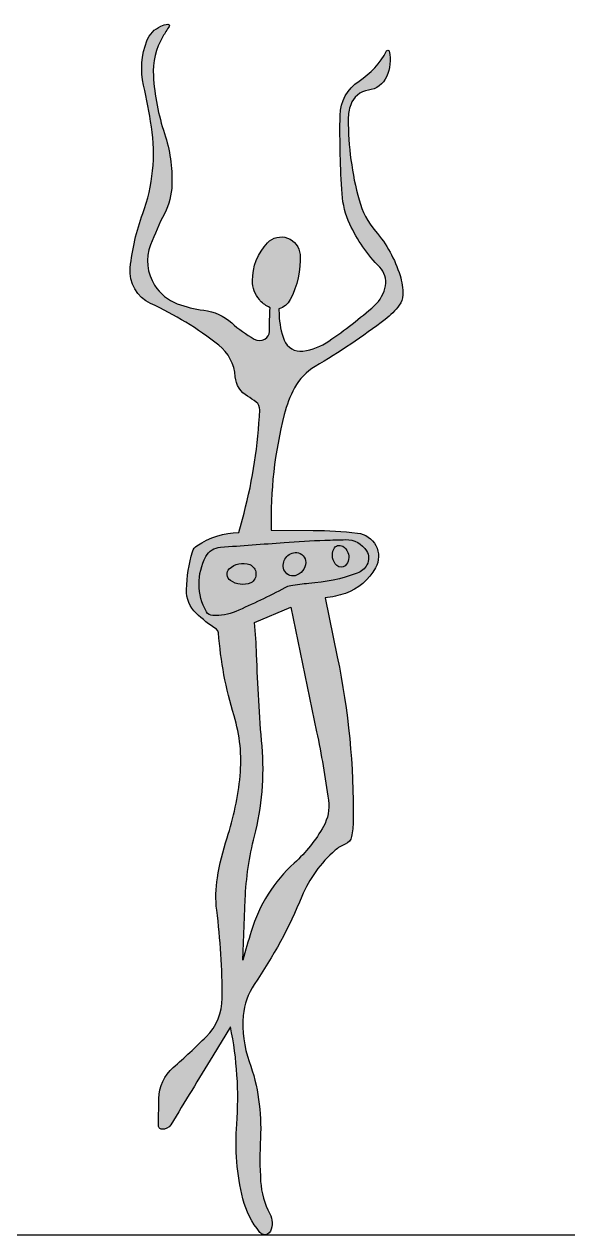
# Model space of a CAD drawing. Header units: millimetres. Extents: x -3898 to 752, y -322 to 3846.
# Drawn here: x -2439 to -1573, y 1918 to 3846 of the extents above; entities that cross this region are included whole.
import ezdxf

# ---------------------------------------------------------------- set-up
doc = ezdxf.new("R2010")
doc.units = ezdxf.units.MM
doc.layers.add('dwgmodels.com_hatch', color=164, linetype='Continuous')
doc.layers.add('dwgmodels.com_outline', color=250, linetype='Continuous')

msp = doc.modelspace()

# ---------------------------------------------------------------- hatches: boundary and pattern name
at = {"layer": 'dwgmodels.com_hatch', "true_color": 0x000000}
h = msp.add_hatch(color=18, dxfattribs=at)
h.dxf.hatch_style = 1
edge = h.paths.add_edge_path(flags=0)
edge.add_arc((-1940.880242438935, 2997.39328576246), 19.18734078590284, -45.7845199281399, 22.883835106340825, ccw=False)
edge.add_arc((-1934.167708149405, 2990.853539381125), 9.822308663779088, 226.07781083274, 312.7542552356108, ccw=False)
edge.add_arc((-1924.927026288374, 3000.448588528785), 23.14353868967311, 155.1847477123587, 226.0778108327402, ccw=False)
edge.add_arc((-1936.749333142264, 3005.915080729913), 10.1185827844686, 58.67788782928437, 155.1847477123593, ccw=False)
edge.add_arc((-1944.630572212692, 2994.94833902193), 23.60661504678051, 24.811683880569774, 56.17336993166748, ccw=False)
edge = h.paths.add_edge_path(flags=0)
edge.add_arc((-2006.021656569251, 2984.135910536958), 20.33692430455768, 86.75216391256691, 199.7690940665864, ccw=False)
edge.add_arc((-2005.93593615169, 2989.097078161697), 15.38011123383333, -0.9389977387158979, 86.02387245667472, ccw=False)
edge.add_arc((-2012.728767283738, 2989.208413136856), 22.17385469861139, 283.64974368419723, 359.06100226128456, ccw=False)
edge.add_arc((-2010.796841649899, 2982.640111850536), 15.33865131433677, 200.5441026565601, 282.4269285236605, ccw=False)
edge = h.paths.add_edge_path(flags=0)
edge.add_arc((-2085.990264726559, 2970.371944751057), 16.21922728745994, -60.54511330947349, 67.29724364932792, ccw=False)
edge.add_arc((-2090.791759934124, 2989.229961765023), 35.36930184663993, 235.99045030587132, 291.1768907532906, ccw=False)
edge.add_arc((-2103.705003123857, 2970.092172751904), 12.28236142596463, 135.8349454349467, 235.99045030587212, ccw=False)
edge.add_arc((-2090.691515206659, 2955.353921757039), 31.92146614223937, 69.91730248838542, 133.1318752190254, ccw=False)
edge = h.paths.add_edge_path(flags=16)
edge.add_arc((-2069.136734058492, 2954.801410390458), 91.3585085664864, 151.6038824315317, 209.3187752675895, ccw=False)
edge.add_arc((-2124.333399054501, 2984.567114865688), 28.6476210961584, 94.13553724778001, 151.4733584959084, ccw=False)
edge.add_arc((-5930.324330829406, 55623.04652422607), 52747.24726949203, 274.13553724778, 274.2458630187991)
edge.add_arc((-1893.869021117267, 1252.861143101536), 1772.56591658881, 92.13776856619768, 94.24586301879918, ccw=False)
edge.add_arc((-1893.8690211177, 1252.861143113166), 1772.565916577172, 91.05729009533633, 92.13776856619768, ccw=False)
edge.add_arc((-1925.876363598558, 2987.179361443203), 37.9523710275689, 31.631014613439618, 91.05729009533633, ccw=False)
edge.add_arc((-1912.368415309518, 2995.499589381707), 22.08760314625323, -27.833936242821608, 31.631014613440527, ccw=False)
edge.add_arc((-1918.402048416405, 2998.685331812443), 28.91062911011337, 289.8221141609053, 332.16606375717856, ccw=False)
edge.add_arc((-2006.071003426592, 3241.900643851829), 287.4440576701244, 274.09290384502435, 289.8221141609055, ccw=False)
edge.add_arc((-1964.400766720934, 2659.55952646601), 296.3860422949861, 94.09290384502434, 99.72203197698202)
edge.add_arc((-2009.20417741745, 2921.064765190369), 31.0705028135505, 99.72203197698211, 118.5673397902345)
edge.add_arc((-2439.604497102239, 3711.546587521302), 868.9883544954591, 292.8625085800906, 298.5673397902342, ccw=False)
edge.add_arc((-2135.183724740028, 2989.564095433536), 85.45103851946361, 267.73216841878633, 292.8625085800906, ccw=False)
edge.add_arc((-2138.062008148988, 2916.883494938933), 12.71346773490823, 212.4278868497683, 267.7321684187898, ccw=False)
edge = h.paths.add_edge_path(flags=16)
edge.add_line((-2072.10283441364, 2892.908096669092), (-2014.495656009083, 2917.613900755764))
edge.add_line((-2014.495656009083, 2917.613900755764), (-1973.129711564621, 2719.066084030122))
edge.add_arc((-3545.093771350955, 2391.559194061814), 1605.718458583772, 7.810627364848926, 11.768791171677776, ccw=False)
edge.add_arc((-2020.064882004783, 2600.750347686704), 66.40885616607449, -29.276565186125424, 7.810627364849211, ccw=False)
edge.add_arc((-2164.972362435366, 2681.990716907829), 232.5358421615011, 312.2063420737799, 330.72343481387463, ccw=False)
edge.add_arc((-1847.132514873257, 2331.540165633432), 240.5791096069179, 132.20634207378, 163.224066993552)
edge.add_arc((363.1354954694238, 1665.233830063331), 2549.09569182266, 163.2240669935521, 164.2935503300383)
edge.add_line((-2090.780224489001, 2355.296497804291), (-2086.923705975317, 2451.922141610703))
edge.add_arc((-1607.295261775495, 2432.77923190392), 480.010307678475, 165.5499583453768, 177.714426425072, ccw=False)
edge.add_arc((-2486.427064769361, 2659.320542126298), 427.840832251699, 345.5499583453767, 364.8950007868171)
edge.add_arc((715.2319350965029, 2933.518137735923), 2785.538179452364, 181.878515743968, 184.8950007868172, ccw=False)
edge.add_arc((-2860.320837113837, 2816.247023456544), 791.9372070605012, 1.878515743967964, 5.555042555001854)
edge = h.paths.add_edge_path()
edge.add_line((-2225.032794727678, 2092.182675849247), (-2224.479023233023, 2134.77432393983))
edge.add_arc((-2158.014822565555, 2133.910164382858), 66.46981827946705, 131.1621764476691, 179.2550891276173, ccw=False)
edge.add_arc((-2919.923304444946, 3005.3913475583), 1091.106955584205, 311.1621764476693, 314.9482954793403)
edge.add_arc((-2210.486108129583, 2294.672582097326), 86.9046357829733, 314.9482954793405, 360.0527385801869)
edge.add_arc((-3268.743963086781, 2293.698495821193), 1145.16293904484, 0.05273858018684807, 7.075249768199409)
edge.add_arc((-1951.872694609638, 2457.145835859303), 181.8129351541353, 170.8260084079346, 187.0752497681994, ccw=False)
edge.add_arc((-1719.793086893951, 2419.665245598606), 416.8995978208152, 161.8120512156208, 170.8260084079346, ccw=False)
edge.add_arc((-2549.496382276025, 2692.264443397246), 456.4376113992736, 341.8120512156209, 354.5451271255686)
edge.add_arc((-2341.14832915281, 2672.368415047571), 247.1417366565436, 354.5451271255686, 376.9827714096601)
edge.add_arc((-1525.250236571128, 2921.545250602187), 605.9577844167242, 184.2688818215917, 196.9827714096602, ccw=False)
edge.add_arc((-2137.168815950627, 2875.8690687657), 7.663158329677623, 4.268881821590977, 56.48819606531139)
edge.add_arc((-2005.119868631706, 3075.283991661146), 231.5088215539027, 226.2762847112654, 236.4881960653127, ccw=False)
edge.add_arc((-2130.510843364269, 2944.178518346574), 50.09343720786655, 178.5199034254879, 226.2762847112654, ccw=False)
edge.add_arc((-1950.28432384562, 2939.521770347991), 230.3801079290493, 163.2410820717267, 178.519903425488, ccw=False)
edge.add_arc((-2154.093641884518, 3000.896010171983), 17.53031245474422, 123.89729636788479, 163.2410820717269, ccw=False)
edge.add_arc((-2095.28426701529, 2913.369506268074), 122.9790272792984, 90.79270242574228, 123.89729636788479, ccw=False)
edge.add_line((-2096.985660452367, 3036.336763743121), (-2088.862208593673, 3067.195851428637))
edge.add_arc((-2848.292094094212, 3267.110773664432), 785.302315751014, 345.2518542602974, 357.4215943738841)
edge.add_arc((-2078.895066918064, 3232.463232391633), 15.12555841297009, 357.4215943738845, 411.7807764356727)
edge.add_arc((-2138.045865779931, 3157.347847370367), 110.7348575051087, 51.78077643567264, 60.26378463808311)
edge.add_arc((-2063.739350178673, 3287.429919359762), 39.07436688996698, 183.9716751835759, 240.26378463808288, ccw=False)
edge.add_arc((-2172.865598781591, 3279.853278412602), 70.31458877827244, 3.971675183575863, 51.63256912439319)
edge.add_arc((-2458.684133312126, 2918.818634275701), 530.7906999374086, 51.63256912439317, 65.39167545006156)
edge.add_arc((-2214.26181280691, 3452.478419429503), 56.180370092075, 174.1017386146248, 245.3916754500617, ccw=False)
edge.add_arc((-1913.479438798607, 3421.404809270784), 358.5635802118937, 159.9061708452946, 174.1017386146248, ccw=False)
edge.add_arc((-2512.660275422532, 3640.600686069517), 279.4524912023864, 339.9061708452946, 368.7489660221819)
edge.add_arc((-3196.802037178232, 3535.313836326945), 971.6484684421476, 8.748966022181845, 12.70503094921223)
edge.add_arc((-2130.119582842197, 3775.799529968255), 121.8069843470775, 158.7558438780725, 192.7050309492122, ccw=False)
edge.add_arc((-2204.435422022165, 3804.690653500049), 42.07279486758156, 113.6230915778462, 158.7558438780727, ccw=False)
edge.add_arc((-2204.435422022163, 3804.690653500044), 42.07279486758649, 98.06725633417841, 113.6230915778462, ccw=False)
edge.add_arc((-2210.030188721314, 3844.16323124597), 2.205693037555758, -33.014268934579604, 98.06725633417608, ccw=False)
edge.add_arc((-1827.182595173769, 3595.403521125045), 454.36157830873, 146.9857310654181, 149.4116224008897)
edge.add_arc((-2123.888433063162, 3770.793637355875), 109.6935538139839, 149.4116224008897, 183.6142929123157)
edge.add_arc((-1868.360598396252, 3786.934082926589), 365.7306375983075, 183.6142929123157, 198.3178293616791)
edge.add_arc((-2438.527966194462, 3598.172403294972), 234.8705603686037, -1.7791040608489084, 18.317829361679003, ccw=False)
edge.add_arc((-2313.051174811058, 3594.274942693029), 109.333253662518, 332.91551037591137, 358.22089593915115, ccw=False)
edge.add_arc((-1768.87871620457, 3315.993687931023), 501.8656676861268, 152.9155103759115, 159.1311456411726)
edge.add_arc((-2170.288940021493, 3469.027376318901), 72.27344526310608, 159.1311456411727, 212.3299457996721)
edge.add_arc((-2169.295301341901, 3469.656255731331), 73.44937346710536, 212.3299457996719, 249.3798365689471)
edge.add_arc((-2132.33041089683, 3567.894767256312), 178.412263443801, 249.3798365689471, 263.3071733684813)
edge.add_arc((-2162.482003487793, 3310.948873053323), 80.29666775793591, 47.757492888681725, 83.3071733684813, ccw=False)
edge.add_arc((-1981.767876217349, 3509.951895571795), 188.5151600447225, 227.7574928886818, 241.2202571459517)
edge.add_arc((-2064.104850033425, 3360.055985755685), 17.49422262246126, 241.2202571459521, 299.3207094960252)
edge.add_arc((-2062.385559365858, 3356.994838922551), 13.98329961937755, 299.3207094960254, 359.651673125815)
edge.add_arc((-1279.263192330962, 3352.233826344705), 769.1535396310221, 176.8490991837049, 179.6516731258151, ccw=False)
edge.add_line((-2047.253951321918, 3394.511026245175), (-2049.958450750177, 3395.91548868841))
edge.add_arc((-2028.099583216045, 3438.007959749641), 47.42980297149948, 219.996367417795, 242.5568826890463, ccw=False)
edge.add_arc((-2028.515486216266, 3437.659020627352), 46.88690904387083, 180.1836593640825, 219.9963674177953, ccw=False)
edge.add_arc((-1987.653709987809, 3437.790001889928), 87.748895200146, 136.6685301926036, 180.1836593640827, ccw=False)
edge.add_arc((-2029.598480997128, 3477.360273894327), 30.0846060644392, 3.496646372249188, 136.6685301926032, ccw=False)
edge.add_arc((-2133.463991885742, 3471.013689265746), 134.1438367390914, -28.229036822098976, 3.496646372249188, ccw=False)
edge.add_arc((-2041.969228944998, 3421.894911941115), 30.29805718378392, 286.76306360977895, 331.77096317790074, ccw=False)
edge.add_line((-2033.230827210997, 3392.884351721652), (-2032.935974632777, 3383.378037032418))
edge.add_arc((-1911.256001556688, 3387.152123516206), 121.7384884766724, 181.7765448100997, 201.3088684311862)
edge.add_arc((-1998.764783711207, 3353.018270258997), 27.8081584849615, 201.3088684311862, 278.0059483296636)
edge.add_arc((-2008.454190116234, 3421.910082697611), 97.37802565142233, 278.005948329664, 304.3893793433397)
edge.add_arc((-2373.754577152465, 3955.63004474284), 744.140246760835, 304.3893793433397, 311.4597325947395)
edge.add_arc((-1917.246998177576, 3438.910791759213), 54.64916192690328, 311.4597325947395, 350.3545219605698)
edge.add_arc((-1896.658242334224, 3435.411652448959), 33.76517660106833, 350.3545219605703, 404.3901190154994)
edge.add_arc((-1695.005562974496, 3632.816431699962), 248.4270450566062, 204.9697627140681, 224.3901190154995, ccw=False)
edge.add_arc((-1797.561082222403, 3585.059882740053), 135.2973738966143, 183.8997475601904, 204.9697627140682, ccw=False)
edge.add_arc((-476.9739968832009, 3675.08263290037), 1458.949271304357, 178.9774817605879, 183.8997475601905, ccw=False)
edge.add_arc((-1868.98262999895, 3699.927488080422), 66.71893781147783, 123.22479976586831, 178.9774817605881, ccw=False)
edge.add_arc((-1977.637748475522, 3865.813159050523), 131.5838372683456, 303.2247997658683, 331.8590064107487)
edge.add_arc((-1859.67423758241, 3802.718006372956), 2.193545699160961, 13.079348199814604, 151.8590064107541, ccw=False)
edge.add_arc((-1918.627048718763, 3789.02165536172), 62.71646674484019, -24.756022612070126, 13.07934819981449, ccw=False)
edge.add_arc((-1895.973434930764, 3778.575308926288), 37.77027722610024, 278.0231805791066, 335.24397738792953, ccw=False)
edge.add_arc((-1885.831200807505, 3706.620803387746), 34.89550413147449, 98.02318057910676, 161.0701949431552)
edge.add_arc((-1852.151467740486, 3695.070076096446), 70.500893055395, 161.0701949431551, 179.8940936992548)
edge.add_arc((-1436.037578953683, 3694.300924629898), 486.6154926974338, 179.8940936992549, 195.250577807425)
edge.add_arc((-1781.547688207575, 3600.100313856167), 128.4940179618626, 195.2505778074249, 220.5541525580812)
edge.add_arc((-2031.021610896776, 3386.62134112844), 199.8510899639653, 17.289916553923774, 40.55415255808123, ccw=False)
edge.add_arc((-1933.783349246267, 3416.888915014997), 98.01099197799927, -1.1311760233141968, 17.289916553923717, ccw=False)
edge.add_arc((-1863.955322710456, 3415.510138878959), 28.16935458654697, 323.12549164319745, 358.86882397668535, ccw=False)
edge.add_arc((-1934.120056322992, 3468.142511968617), 115.8805656143693, 307.4328420893933, 323.1254916431972, ccw=False)
edge.add_arc((-2533.643631323774, 4251.355958903689), 1102.213075694838, 300.41293263104774, 307.43284208939326, ccw=False)
edge.add_arc((-1931.855500971231, 3226.163175224113), 86.5548568899415, 120.4129326310478, 151.8429003693688)
edge.add_arc((-1840.729158020041, 3177.389471505723), 189.9128974773451, 151.8429003693689, 165.6578284484451)
edge.add_arc((-1370.584519868268, 3057.182511868336), 675.1815796814668, 165.6578284484451, 181.4240747796034)
edge.add_line((-2045.557559939489, 3040.402740768105), (-1978.403089826668, 3039.798732779151))
edge.add_arc((-1984.785497120777, 2330.19358231944), 709.6338525477895, 83.78525048216272, 89.48467800675132, ccw=False)
edge.add_arc((-1912.023662311968, 2998.375557875625), 37.50184388958612, -28.966086026638777, 83.78525048216278, ccw=False)
edge.add_arc((-1956.884913575524, 3023.207854151058), 88.77732344114904, 289.50767442644405, 331.03391397336134, ccw=False)
edge.add_arc((-1971.994447169655, 3065.857704786755), 134.024508598675, 275.2627096083214, 289.50767442644394, ccw=False)
edge.add_line((-1959.701382792248, 2932.398162327891), (-1940.147297045678, 2838.188127925233))
edge.add_arc((-3129.38168594634, 2591.352518950252), 1214.580688798394, -0.6720466795854918, 11.725729899688986, ccw=False)
edge.add_arc((-2055.122480779502, 2578.751495831107), 140.2475813920675, 348.97010917071935, 359.32795332041445, ccw=False)
edge.add_arc((-1933.506048652255, 2555.045805742547), 16.34230989026186, 291.1111387381944, 348.9701091707192, ccw=False)
edge.add_arc((-1907.883803265444, 2488.682620979986), 54.79538581666819, 111.1111387381938, 130.9193034534906)
edge.add_arc((-1815.578248606562, 2382.194689862002), 195.7208799427221, 130.9193034534906, 157.6372023167603)
edge.add_arc((-2692.116722323226, 2742.812129180133), 752.1001123579898, 325.475297003185, 337.6372023167603, ccw=False)
edge.add_arc((-1988.224624137022, 2258.593527271474), 102.2603152856087, 145.475297003185, 175.4119637558169)
edge.add_arc((-1914.360125029525, 2252.666053785232), 176.3622664767324, 175.4119637558168, 199.6329807059308)
edge.add_arc((-2375.547181155453, 2088.14553892205), 313.2911829637328, -3.0697730867186124, 19.632980705930777, ccw=False)
edge.add_arc((-1477.082840403216, 2039.961819397338), 586.4642518242925, 176.9302269132814, 183.6527470660841)
edge.add_arc((-1933.817380613355, 2010.804354487764), 128.7999665879195, 183.6527470660842, 207.6951966397917)
edge.add_arc((-2076.48635790049, 1935.916723536548), 32.32915663207068, -23.104042763261077, 27.695196639791504, ccw=False)
edge.add_arc((-2055.409107443375, 1926.92475653053), 9.413966092402926, 254.3584136907941, 336.8959572367396, ccw=False)
edge.add_arc((-2054.964678832463, 1928.512072006752), 11.06232503730874, 219.9952924010236, 254.3584136907944, ccw=False)
edge.add_arc((-1962.058167592156, 2006.456884083864), 132.3348015543716, 193.7974218014327, 219.9952924010237, ccw=False)
edge.add_arc((-1721.961621020526, 2065.418796669206), 379.5651775427295, 175.7062464017725, 193.7974218014328, ccw=False)
edge.add_arc((-2658.10173950311, 2135.704891347547), 559.2097989759887, 355.7062464017725, 371.6671981467898)
edge.add_line((-2110.445916258042, 2248.792019423789), (-2138.80314436774, 2202.396889684993))
edge.add_arc((25537.12132539574, -14713.44121130447), 32436.12760356791, 148.5662545508956, 148.7928147084708)
edge.add_arc((-2218.285560110888, 2100.58842287783), 14.9772145918193, 263.2408348252734, 328.7928147084705, ccw=False)
edge.add_arc((-2219.376000226797, 2091.387949874168), 5.712347450975341, 172.0028272589967, 263.2408348252727, ccw=False)
at = {"layer": 'dwgmodels.com_hatch', "true_color": 0xf4e53e}
h = msp.add_hatch(color=53, dxfattribs=at)
h.dxf.hatch_style = 1
h.paths.add_polyline_path([(-2014.451003520526, 2951.689052299312, -0.02456664534543532), (-1985.554997274349, 2955.189674788162, 0.06873958912910039), (-1908.598423961, 2971.487658693591, 0.1868917932829541), (-1892.836246693877, 2985.186655661542, 0.2654485436834895), (-1893.562076423225, 3007.083363828762, 0.2652679077762123), (-1926.576666291661, 3025.125270876927, 0.004714511632114953), (-1959.990061634749, 3024.193392187859, 0.009198556712586198), (-2025.103570315179, 3020.562311780554, -0.0004813870257060268), (-2126.399353337892, 3013.140144585478, 0.2555373323562372), (-2149.503059935538, 2998.248283149234, 0.2572907923470267), (-2148.793027092202, 2910.066054489106, 0.2461060780376079), (-2138.565090158148, 2904.179984780768, 0.1100933851037289), (-2101.98419407971, 2910.826104933463, 0.0248971643845374), (-2024.061821709404, 2948.352611407699, -0.08241399788861357)])
h.paths.add_polyline_path([(-2112.515579261796, 2978.6496344267, -0.2830401554678226), (-2079.730447097773, 2985.334498579084, -0.6239133370201122), (-2078.014652545937, 2956.24916371662, -0.2455608252049111), (-2110.574909536213, 2959.910778540722, -0.4671339766031111)], flags=16)
h.paths.add_polyline_path([(-2004.869466478204, 3004.440169897088, -0.3987717619558576), (-1990.557890315077, 2988.845030919842, -0.3414567083316941), (-2007.496050841783, 2967.660826013625, -0.3733020520898749), (-2025.159990699987, 2977.257345507123, -0.5374145853155592)], flags=16)
h.paths.add_polyline_path([(-1945.933624549858, 3010.161786383301, -0.4478812960515919), (-1931.489199673597, 3014.558963738026, -0.1377017567288607), (-1923.203038380015, 3004.854552618274, -0.3089223705918173), (-1927.499782048941, 2983.641292227478, -0.3973239776514464), (-1940.981255346353, 2983.778702133421, -0.3195881898468322)], flags=16)
at = {"layer": 'dwgmodels.com_hatch', "true_color": 0x000000}
h = msp.add_hatch(color=18, dxfattribs=at)
h.dxf.hatch_style = 1
edge = h.paths.add_edge_path()
edge.add_arc((-2085.990264726559, 2970.371944751057), 16.21922728745994, -60.54511330947349, 67.29724364932792, ccw=False)
edge.add_arc((-2090.791759934124, 2989.229961765023), 35.36930184663993, 235.99045030587132, 291.1768907532906, ccw=False)
edge.add_arc((-2103.705003123857, 2970.092172751904), 12.28236142596463, 135.8349454349467, 235.99045030587212, ccw=False)
edge.add_arc((-2090.691515206659, 2955.353921757039), 31.92146614223937, 69.91730248838542, 133.1318752190254, ccw=False)
edge = h.paths.add_edge_path()
edge.add_arc((-2006.021656569251, 2984.135910536958), 20.33692430455768, 86.75216391256691, 199.7690940665864, ccw=False)
edge.add_arc((-2005.93593615169, 2989.097078161697), 15.38011123383333, -0.9389977387158979, 86.02387245667472, ccw=False)
edge.add_arc((-2012.728767283738, 2989.208413136856), 22.17385469861139, 283.64974368419723, 359.06100226128456, ccw=False)
edge.add_arc((-2010.796841649899, 2982.640111850536), 15.33865131433677, 200.5441026565601, 282.4269285236605, ccw=False)
edge = h.paths.add_edge_path()
edge.add_arc((-1940.880242438935, 2997.39328576246), 19.18734078590284, -45.7845199281399, 22.883835106340825, ccw=False)
edge.add_arc((-1934.167708149405, 2990.853539381125), 9.822308663779088, 226.07781083274, 312.7542552356108, ccw=False)
edge.add_arc((-1924.927026288374, 3000.448588528785), 23.14353868967311, 155.1847477123587, 226.0778108327402, ccw=False)
edge.add_arc((-1936.749333142264, 3005.915080729913), 10.1185827844686, 58.67788782928437, 155.1847477123593, ccw=False)
edge.add_arc((-1944.630572212692, 2994.94833902193), 23.60661504678051, 24.811683880569774, 56.17336993166748, ccw=False)

# ---------------------------------------------------------------- linework, layer by layer
at = {"layer": 'dwgmodels.com_outline', "color": 18, "true_color": 0x000000}
msp.add_line((-3897.781951665973, 1917.557258563506), (752.2273312168417, 1917.557258563506), dxfattribs=at)
for points in [[(-2225.032794727678, 2092.182675849248), (-2224.479023233023, 2134.774323939831, -0.2129803227089576), (-2201.764765964188, 2183.951938878992, 0.01652156375102649), (-2149.090729986178, 2233.166295725935, 0.1993861603956646), (-2123.581509161585, 2294.752574489342, 0.03065107887019314), (-2132.301167498421, 2434.751426727034, -0.07101973379346609), (-2131.360012986504, 2486.132831758212, -0.03935110090543134), (-2115.863432349965, 2549.794243571818, 0.0556157603894234), (-2095.125803667418, 2648.874693516029, 0.09821669326502544), (-2104.783794236982, 2744.55459538451, -0.05553178571476416), (-2129.526917455982, 2876.43949227788, 0.231876358037167), (-2132.937919040944, 2882.258396345763, -0.04458738090243949), (-2165.134505198911, 2907.976936993563, -0.2114457989814879), (-2180.587567298352, 2945.472416073605, -0.0667653749088959), (-2170.879380477541, 3005.950793515277, -0.1733761647461025), (-2163.870401311515, 3015.446846225887, -0.1454591019437752), (-2096.985660452367, 3036.336763743123), (-2088.862208593673, 3067.195851428638, 0.05315047340881315), (-2063.784821683527, 3231.782786760947, 0.2417369432967749), (-2069.537307036394, 3244.346617738461, 0.03703101882175124), (-2083.120533578044, 3253.500936500095, -0.2506822346898232), (-2102.719876587284, 3284.723499444203, 0.2110105673688548), (-2129.221178943756, 3334.983179664795, 0.06010765862917905), (-2237.656043163199, 3401.400596749604, -0.3214978056197837), (-2270.144760415884, 3458.251646448697, -0.06201918261112475), (-2250.217705435041, 3544.592393211136, 0.1265190921406591), (-2236.459421987064, 3683.10696090911, 0.01726330423951979), (-2248.944151952153, 3749.01029310786, -0.1492243435296112), (-2243.64915301563, 3819.935435215173, -0.1995145963487611), (-2221.29476154199, 3843.237803056469, -0.06797956252209485), (-2210.339725592282, 3846.347096787033, -0.6437246241446493), (-2208.180638119399, 3842.961464069318, 0.01058534310907878), (-2218.317609785179, 3826.613045557176, 0.1503551897653146), (-2233.363810101187, 3763.878612357841, 0.06424444886943907), (-2215.558831880422, 3671.989374725057, -0.08791486855302444), (-2203.770625299195, 3590.880556913911, -0.1108664873451161), (-2215.707833102115, 3544.495085507937, 0.02712747655369827), (-2237.821121296684, 3494.773354304094, 0.2363844551574157), (-2231.358731932744, 3430.375967468569, 0.1630838131508923), (-2195.162043807485, 3400.912368025374, 0.06084438723472888), (-2153.123716545773, 3390.698338998491, -0.1563708842946767), (-2108.500962715833, 3370.392982014637, 0.05881005090634101), (-2072.527335441991, 3344.722702848665, 0.2590852587094342), (-2055.537970707189, 3344.802907254153, 0.2694975757145681), (-2048.402518155121, 3356.909828663769, -0.01222914528142966), (-2047.253951321918, 3394.511026245177), (-2049.958450750178, 3395.915488688411, -0.098758019389333), (-2064.43485305758, 3407.522973683414, -0.1754844784346295), (-2075.402154379371, 3437.508726744884, -0.1921856232826194), (-2051.48190193567, 3498.004871494647, -0.6567016216750322), (-1999.569881338004, 3479.195137530813, -0.13932046505442), (-2015.274705860226, 3407.564011537152, -0.1989481997735872), (-2033.230827210997, 3392.884351721655), (-2032.935974632778, 3383.37803703242, 0.08543278507666413), (-2024.671837196418, 3342.912912371268, 0.3477333903902546), (-1994.891777194011, 3325.481140799985, 0.1156306845929121), (-1953.453713436767, 3341.551962729557, 0.03086002671054065), (-1881.064142223367, 3397.955549917543, 0.17135884162235), (-1863.370392041252, 3429.754252536105, 0.2402430390489597), (-1872.529872350591, 3459.031747978705, -0.08494069017436987), (-1920.212304404621, 3527.945461789402, -0.0921951784647328), (-1932.545185669912, 3575.858187255392, -0.02148073919728511), (-1935.690943409193, 3701.118111720647, -0.2481820989138348), (-1905.539627699154, 3755.739696259629, 0.1255944905158022), (-1861.608483463423, 3803.752576624847, -0.6923015222638228), (-1857.537597726181, 3803.214406271308, -0.1666042515671286), (-1861.674277846956, 3762.758809153055, -0.2549934449878669), (-1890.701696467753, 3741.174739207178, 0.2822506368182117), (-1918.839441972862, 3717.941237291065, 0.08231994949966374), (-1922.652240358076, 3695.200390835063, 0.06710576085748791), (-1905.516747078607, 3566.301126075778, 0.1108584890755429), (-1879.176390232531, 3516.557814534531, -0.101859478212135), (-1840.201168248208, 3446.018452398177, -0.08055071981173101), (-1835.791457815061, 3414.954034593291, -0.1572366254770732), (-1841.421199222237, 3398.606712704355, -0.06857931068325165), (-1863.684244606139, 3376.125655279781, -0.03063971602166141), (-1975.672030735349, 3300.80803419423, 0.1380053536357858), (-2008.167198911887, 3267.007611915692, 0.06035211055621205), (-2024.723167399124, 3224.433207973506, 0.06890195461789367), (-2045.557559939489, 3040.402740768106), (-1978.403089826668, 3039.798732779152, -0.02487357175693103), (-1907.963889923554, 3035.657008266849, -0.5359219447151072), (-1879.213054663032, 2980.213720941372, -0.1832016823776073), (-1927.239225202622, 2939.526635719017, -0.0622355498226726), (-1959.701382792248, 2932.398162327892), (-1940.147297045677, 2838.188127925235, -0.05414833413362297), (-1914.884546870396, 2577.106509743141, -0.04522541693074245), (-1917.465621982092, 2551.919177400637, -0.2579611741674684), (-1927.619905306811, 2539.800333986442, 0.08664527883442201), (-1943.774530574379, 2530.087813891423, 0.117109839281446), (-1996.579600943192, 2456.66061024082, -0.05311619113312704), (-2072.475047680277, 2316.550737479474, 0.1313713746954647), (-2090.157256756434, 2266.773410497313, 0.1060793560571944), (-2080.469430664039, 2193.409428683652, -0.09938474363455822), (-2062.705551883923, 2071.36816375338, 0.02934094311214177), (-2062.355690060489, 2002.598600560075, 0.1052915062405378), (-2047.861068932985, 1950.942275109378, -0.2253562457208158), (-2046.750199686057, 1923.230697240379, -0.3765603805398715), (-2057.94728997125, 1917.859416655816, -0.1510711907504193), (-2063.439495665927, 1921.402042831685, -0.1148102756514088), (-2090.5744500976, 1974.896389261762, -0.07910201123789332), (-2100.461473662933, 2093.836846439026, 0.06975560070963957), (-2110.445916258042, 2248.79201942379), (-2138.80314436774, 2202.396889684994, 0.000988555497900253), (-2205.475559115948, 2092.828214669344, -0.2940883424246717), (-2220.04832209843, 2085.715305279133, -0.420556450390798), (-2225.032794727678, 2092.182675849248, -1.633541517115082)], [(-2148.793027092202, 2910.066054489108, -0.2572907923470452), (-2149.503059935534, 2998.24828314924, -0.2555373323561926), (-2126.39935333789, 3013.14014458548, 0.0004813870257060118), (-2025.10357031518, 3020.56231178055, -0.009198556712586424), (-1959.990061634749, 3024.193392187861, -0.004714511632114952), (-1926.576666291661, 3025.125270876928, -0.2652679077762153), (-1893.562076423225, 3007.083363828764, -0.2654485436834981), (-1892.836246693877, 2985.186655661543, -0.1868917932829474), (-1908.598423961, 2971.487658693592, -0.06873958912909994), (-1985.554997274349, 2955.189674788164, 0.02456664534543557), (-2014.451003520526, 2951.689052299313, 0.08241399788861438), (-2024.061821709404, 2948.352611407701, -0.02489716438453738), (-2101.98419407971, 2910.826104933465, -0.1100933851037261), (-2138.565090158148, 2904.17998478077, -0.2461060780376269), (-2148.793027092202, 2910.066054489108, 0.07995783485873503)], [(-1923.203038380015, 3004.854552618275, -0.3089223705917897), (-1927.499782048941, 2983.641292227479, -0.3973239776514645), (-1940.981255346353, 2983.778702133422, -0.3195881898468302), (-1945.933624549858, 3010.161786383303, -0.4478812960516658), (-1931.489199673594, 3014.558963738027, -0.1377017567288486), (-1923.203038380015, 3004.854552618275, 0.08241577660107988)], [(-2025.159990699987, 2977.257345507129, -0.5374145853155003), (-2004.869466478204, 3004.440169897089, -0.3987717619558531), (-1990.557890315077, 2988.845030919843, -0.3414567083316905), (-2007.496050841783, 2967.660826013627, -0.3733020520899532), (-2025.159990699987, 2977.257345507129, -2.370765599093596)], [(-2079.730447097772, 2985.334498579086), (-2079.730447097772, 2985.334498579086, -0.6239133370201083), (-2078.014652545937, 2956.249163716622, -0.2455608252049103), (-2110.574909536213, 2959.910778540724, -0.4671339766031073), (-2112.515579261796, 2978.649634426701, -0.283040155467826), (-2079.730447097772, 2985.334498579086, -0.1872499877055757)], [(-2072.10283441364, 2892.908096669094), (-2014.495656009083, 2917.613900755765), (-1973.129711564621, 2719.066084030124, -0.01727246506104953), (-1954.272124002993, 2609.775267176891, -0.1632509061258998), (-1962.138471267591, 2568.274708872472, -0.08097233166007835), (-2008.754182584827, 2509.744386979025, 0.1361727999148515), (-2077.472774942137, 2400.97843008941, 0.004666535252463315), (-2090.780224489001, 2355.296497804292), (-2086.923705975318, 2451.922141610704, -0.05312740486508368), (-2072.120725647771, 2552.558961464092, 0.08460970973587664), (-2060.146677021902, 2695.828195621187, -0.01316265904780862), (-2068.809234603052, 2842.207050759992, 0.01604325069553954), (-2072.10283441364, 2892.908096669094, -2.905727130052829)]]:
    msp.add_lwpolyline(points, format="xyb", close=True, dxfattribs=at)

doc.saveas('drawing.dxf')
